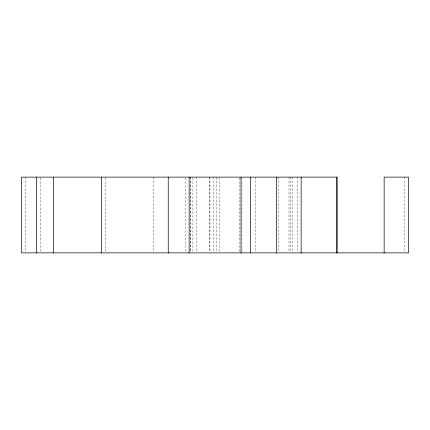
<?xml version="1.0" encoding="UTF-8"?>
<svg xmlns="http://www.w3.org/2000/svg" width="430" height="430" viewBox="0 0 430 430"><rect width="100%" height="100%" fill="white"/><g stroke="black" fill="none" stroke-linecap="round" stroke-linejoin="round"><path stroke-width="0.32" stroke-dasharray="2.15 1.61" d="M404.711 177.122L404.711 252.206M297.361 177.122L297.361 252.206M292.782 177.122L292.782 252.206M290.255 177.122L290.255 252.206M288.998 177.122L288.998 252.206M278.14 177.122L278.14 252.206M255.42 177.122L255.42 252.206M241.918 177.794L241.918 252.206M239.585 177.794L239.585 252.206M219.133 177.794L219.133 252.206M216.15 177.122L216.15 252.206M213.624 177.122L213.624 252.206M209.931 177.122L209.931 252.206M209.695 177.122L209.695 252.206M196.188 177.122L196.188 252.206M192.909 177.794L192.909 252.206M190.667 177.122L190.667 252.206M190.388 177.122L190.388 252.206M185.615 177.794L185.615 252.206M153.591 177.122L153.591 252.206M105.468 177.794L105.468 252.206M40.436 177.794L40.436 252.206M25.289 177.122L25.289 252.206"/><path stroke-width="0.64" d="M384.151 252.878L384.151 177.122L408.5 177.122L408.5 252.878L21.5 252.878L21.5 177.122L337.201 177.122L337.201 252.878M336.556 177.122L336.556 252.878M301.145 177.122L301.145 252.878M276.565 177.122L276.565 252.878M250.448 177.122L250.448 252.878M241.004 177.122L241.004 252.878M189.135 177.122L189.135 252.878M168.243 177.122L168.243 252.878M101.464 177.122L101.464 252.878M53.401 177.122L53.401 252.878M36.652 177.122L36.652 252.878"/></g></svg>
